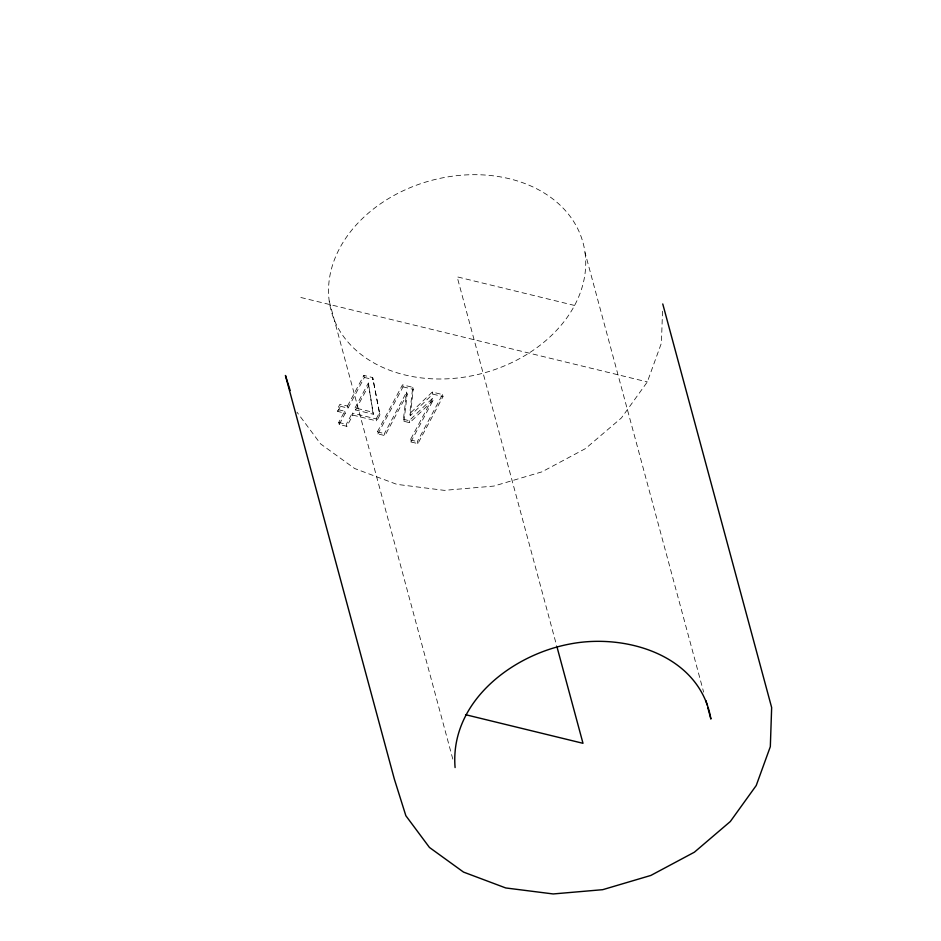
<?xml version="1.0" encoding="UTF-8"?>
<svg xmlns="http://www.w3.org/2000/svg" width="941" height="941" viewBox="0 0 941 941"><rect width="100%" height="100%" fill="white"/><g stroke="black" fill="none" stroke-linecap="round" stroke-linejoin="round"><path stroke-width="0.71" stroke-dasharray="4.71 3.53" d="M662.511 311.189L661.429 343.053L647.326 381.928L621.425 417.933L585.49 448.598L541.957 471.841L493.802 486.085L444.293 490.355L396.831 484.356L354.628 468.5L320.563 443.87L296.968 412.146M410.864 441.929L433.072 400.36L432.519 398.337L410.311 439.906L410.864 441.929L417.886 443.634L443.011 396.596L432.825 394.114L410.3 415.687L409.747 413.652L412.723 387.316L402.501 384.822L377.365 431.872L377.917 433.895L384.975 435.624L407.182 394.056L406.63 392.032L384.422 433.589L384.975 435.624M410.3 415.687L413.275 389.351L412.723 387.316M433.072 400.36L409.747 422.709L403.971 421.297L403.418 419.274L406.63 392.032M403.971 421.297L407.182 394.056M352.851 415.11L376.741 420.933L376.188 418.91L352.299 413.087L352.851 415.11L346.853 426.332L339.266 424.485L345.265 413.264L337.748 411.429L337.207 409.406L339.972 404.242L347.476 406.065L348.029 408.1L340.513 406.265L339.972 404.242M337.748 411.429L340.513 406.265M339.266 424.485L338.725 422.45L344.712 411.241L337.207 409.406M347.476 406.065L363.861 375.412L372.683 377.564L379.952 414.91L376.741 420.933M348.029 408.1L364.402 377.435L363.861 375.412M346.853 426.332L346.312 424.309L352.299 413.087M355.063 407.912L368.343 383.058L373.389 414.275L355.604 409.947L355.063 407.912L372.836 412.252L373.389 414.275M355.604 409.947L368.896 385.081M376.188 418.91L379.411 412.887L372.683 377.564M377.917 433.895L403.054 386.857L402.501 384.822M417.886 443.634L417.334 441.611L442.47 394.561L432.272 392.079L409.747 413.652M403.418 419.274L409.194 420.686L432.519 398.337M574.575 305.46L457.138 276.842L556.625 645.597M300.861 297.497L647.326 381.928M364.402 377.435L373.236 379.588M403.054 386.857L413.275 389.351M338.725 422.45L346.312 424.309M377.365 431.872L384.422 433.589M410.311 439.906L417.334 441.611M585.031 252.6A130.446 99.781 -15.1 0 1 404.748 374.906A130.446 99.781 -15.1 0 1 381.611 203.021A130.446 99.781 -15.1 0 1 585.031 252.6L703.633 692.117M442.47 394.561L443.011 396.596M432.272 392.079L432.825 394.114M409.194 420.686L409.747 422.709M379.411 412.887L379.952 414.91M329.232 301.085L453.562 761.881M344.712 411.241L345.265 413.264M368.343 383.058L372.836 412.252"/><path stroke-width="1.41" d="M455.091 767.55C449.692 702.715 511.257 655.054 569.634 644.067C625.8 632.964 700.069 655.195 710.902 719.065L707.832 707.714M465.548 714.69L582.997 743.308L557.013 647.008M290.134 390.421L285.441 375.483L394.338 779.066L405.865 815.741L429.461 847.465L463.525 872.095L505.729 887.951L553.19 893.95L602.699 889.68L650.854 875.436L694.387 852.193L730.322 821.517L756.223 785.523L770.326 746.648L771.655 707.55L662.758 303.955M705.926 700.633L707.067 704.88"/></g></svg>
